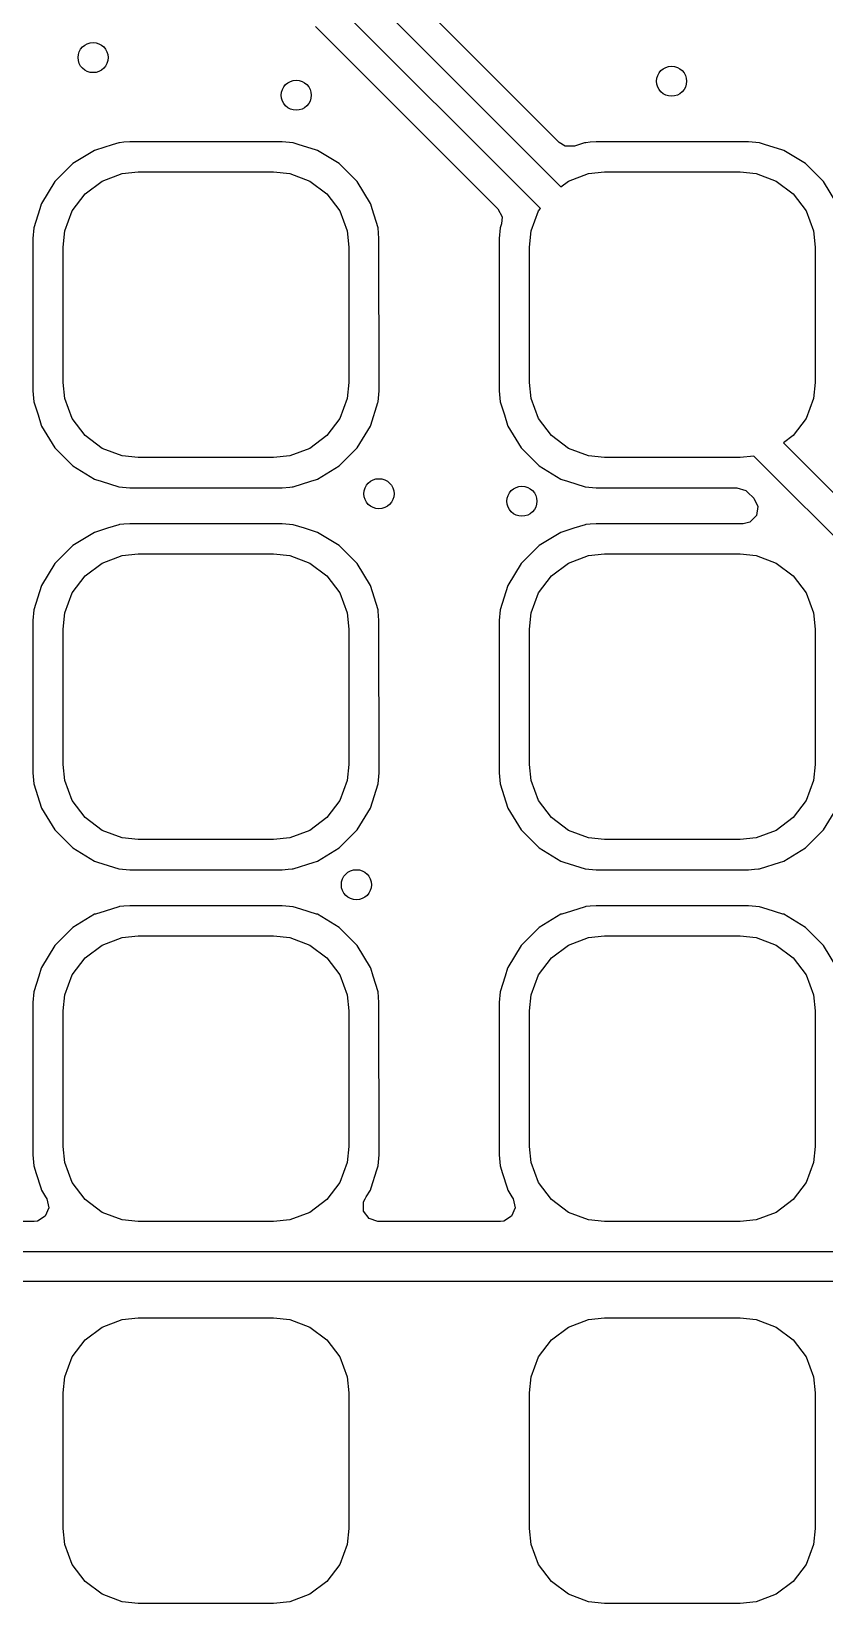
# Model space of a CAD drawing. Extents: x 100.2 to 143.8, y -109.8 to -50.2.
# Drawn here: x 119.29 to 124.56, y -80.98 to -70.53 of the extents above; entities that cross this region are included whole.
import ezdxf

# ---------------------------------------------------------------- set-up
doc = ezdxf.new("R2010")
doc.units = 0
doc.layers.add('BLACK', color=7, linetype='CONTINUOUS')

msp = doc.modelspace()

# ---------------------------------------------------------------- linework, layer by layer
at = {"layer": 'BLACK', "linetype": 'CONTINUOUS'}
for p, q in [((121.314, -70.0628), (122.81, -71.5586)), ((122.799, -71.2643), (121.603, -70.0678)), ((122.673, -71.7043), (121.173, -70.2042)), ((121.178, -70.4928), (122.39, -71.705)), ((119.827, -71.2801), (119.715, -71.3151)), ((119.871, -71.2662), (119.827, -71.2801)), ((119.876, -71.2657), (119.871, -71.2662)), ((119.904, -71.2631), (119.876, -71.2657)), ((119.876, -71.2657), (119.876, -71.2657)), ((119.944, -71.2595), (119.904, -71.2631)), ((120.45, -71.2595), (119.944, -71.2595)), ((120.956, -71.2595), (120.45, -71.2595)), ((121.029, -71.2662), (120.956, -71.2595)), ((121.063, -71.2767), (121.029, -71.2662)), ((121.185, -71.3151), (121.063, -71.2767)), ((122.838, -71.2882), (122.799, -71.2643)), ((122.899, -71.2888), (122.838, -71.2882)), ((122.966, -71.2677), (122.899, -71.2888)), ((122.971, -71.2662), (122.966, -71.2677)), ((122.966, -71.2677), (122.966, -71.2677)), ((122.976, -71.2657), (122.971, -71.2662)), ((123.004, -71.2631), (122.976, -71.2657)), ((122.976, -71.2657), (122.976, -71.2657)), ((123.044, -71.2595), (123.004, -71.2631)), ((123.55, -71.2595), (123.044, -71.2595)), ((124.056, -71.2595), (123.55, -71.2595)), ((124.129, -71.2662), (124.056, -71.2595)), ((124.163, -71.2767), (124.129, -71.2662)), ((124.285, -71.3151), (124.163, -71.2767)), ((119.709, -71.3168), (119.564, -71.4046)), ((119.715, -71.3151), (119.709, -71.3168)), ((119.715, -71.3151), (119.715, -71.3151)), ((121.191, -71.3168), (121.185, -71.3151)), ((121.185, -71.3151), (121.185, -71.3151)), ((121.336, -71.4046), (121.191, -71.3168)), ((124.291, -71.3168), (124.285, -71.3151)), ((124.285, -71.3151), (124.285, -71.3151)), ((124.436, -71.4046), (124.291, -71.3168)), ((119.564, -71.4046), (119.445, -71.5245)), ((119.76, -71.5214), (119.892, -71.4717)), ((119.892, -71.4717), (120, -71.46)), ((120, -71.46), (120.9, -71.46)), ((120.9, -71.46), (121.008, -71.4717)), ((121.008, -71.4717), (121.14, -71.5214)), ((121.455, -71.5245), (121.336, -71.4046)), ((122.86, -71.5214), (122.992, -71.4717)), ((122.992, -71.4717), (123.1, -71.46)), ((123.1, -71.46), (124, -71.46)), ((124, -71.46), (124.108, -71.4717)), ((124.108, -71.4717), (124.24, -71.5214)), ((124.555, -71.5245), (124.436, -71.4046)), ((119.445, -71.5245), (119.357, -71.6694)), ((119.561, -71.7197), (119.646, -71.6064)), ((119.646, -71.6064), (119.76, -71.5214)), ((121.14, -71.5214), (121.254, -71.6064)), ((121.254, -71.6064), (121.339, -71.7197)), ((121.543, -71.6694), (121.455, -71.5245)), ((122.81, -71.5586), (122.86, -71.5214)), ((124.24, -71.5214), (124.354, -71.6064)), ((124.354, -71.6064), (124.439, -71.7197)), ((124.643, -71.6694), (124.555, -71.5245)), ((119.346, -71.705), (119.306, -71.8312)), ((119.355, -71.6751), (119.346, -71.705)), ((119.357, -71.6694), (119.355, -71.6751)), ((119.355, -71.6751), (119.355, -71.6751)), ((121.545, -71.6751), (121.543, -71.6694)), ((121.554, -71.705), (121.545, -71.6751)), ((121.545, -71.6751), (121.545, -71.6751)), ((121.594, -71.8312), (121.554, -71.705)), ((122.39, -71.705), (122.418, -71.7595)), ((122.661, -71.7197), (122.673, -71.7043)), ((119.512, -71.8524), (119.561, -71.7197)), ((121.339, -71.7197), (121.388, -71.8524)), ((122.414, -71.8046), (122.408, -71.8261)), ((122.418, -71.7595), (122.414, -71.8046)), ((122.612, -71.8524), (122.661, -71.7197)), ((124.439, -71.7197), (124.488, -71.8524)), ((119.306, -71.8312), (119.3, -71.9037)), ((119.3, -71.9037), (119.3, -72.9163)), ((119.5, -71.9597), (119.512, -71.8524)), ((121.388, -71.8524), (121.4, -71.9597)), ((121.6, -71.9037), (121.594, -71.8312)), ((121.601, -72.9163), (121.6, -71.9037)), ((122.406, -71.8312), (122.4, -71.9037)), ((122.4, -71.9037), (122.4, -72.9163)), ((122.408, -71.8262), (122.406, -71.8312)), ((122.408, -71.8261), (122.408, -71.8262)), ((122.6, -71.9597), (122.612, -71.8524)), ((124.488, -71.8524), (124.5, -71.9597)), ((119.5, -72.8603), (119.5, -71.9597)), ((121.4, -71.9597), (121.4, -72.8603)), ((122.6, -72.8603), (122.6, -71.9597)), ((124.5, -71.9597), (124.5, -72.8603)), ((119.512, -72.9676), (119.5, -72.8603)), ((121.4, -72.8603), (121.388, -72.9676)), ((122.612, -72.9676), (122.6, -72.8603)), ((124.5, -72.8603), (124.488, -72.9676)), ((119.3, -72.9163), (119.306, -72.9888)), ((119.561, -73.1003), (119.512, -72.9676)), ((121.388, -72.9676), (121.339, -73.1003)), ((121.594, -72.9888), (121.601, -72.9163)), ((122.4, -72.9163), (122.406, -72.9888)), ((122.661, -73.1003), (122.612, -72.9676)), ((124.488, -72.9676), (124.439, -73.1003)), ((119.306, -72.9888), (119.334, -73.0765)), ((121.545, -73.1449), (121.592, -72.9938)), ((121.592, -72.9938), (121.594, -72.9888)), ((122.406, -72.9888), (122.434, -73.0765)), ((119.334, -73.0765), (119.355, -73.1449)), ((119.355, -73.1449), (119.355, -73.1449)), ((119.355, -73.1449), (119.357, -73.1506)), ((119.357, -73.1506), (119.445, -73.2955)), ((119.646, -73.2136), (119.561, -73.1003)), ((121.339, -73.1003), (121.254, -73.2136)), ((121.455, -73.2955), (121.543, -73.1506)), ((121.543, -73.1506), (121.545, -73.1449)), ((121.545, -73.1449), (121.545, -73.1449)), ((122.434, -73.0765), (122.455, -73.1449)), ((122.455, -73.1449), (122.455, -73.1449)), ((122.455, -73.1449), (122.457, -73.1506)), ((122.457, -73.1506), (122.545, -73.2955)), ((122.746, -73.2136), (122.661, -73.1003)), ((124.439, -73.1003), (124.354, -73.2136)), ((119.76, -73.2986), (119.646, -73.2136)), ((121.254, -73.2136), (121.14, -73.2986)), ((122.86, -73.2986), (122.746, -73.2136)), ((124.354, -73.2136), (124.289, -73.2623)), ((124.289, -73.2623), (125.671, -74.6448)), ((119.445, -73.2955), (119.564, -73.4154)), ((119.892, -73.3483), (119.76, -73.2986)), ((120, -73.36), (119.892, -73.3483)), ((120.9, -73.36), (120, -73.36)), ((121.008, -73.3483), (120.9, -73.36)), ((121.14, -73.2986), (121.008, -73.3483)), ((121.336, -73.4154), (121.455, -73.2955)), ((122.545, -73.2955), (122.664, -73.4154)), ((122.992, -73.3483), (122.86, -73.2986)), ((123.1, -73.36), (122.992, -73.3483)), ((124, -73.36), (123.1, -73.36)), ((124.093, -73.3499), (124, -73.36)), ((125.5, -74.7569), (124.093, -73.3499)), ((119.564, -73.4154), (119.709, -73.5032)), ((121.191, -73.5032), (121.336, -73.4154)), ((122.664, -73.4154), (122.809, -73.5032)), ((119.709, -73.5032), (119.715, -73.5049)), ((119.715, -73.5049), (119.715, -73.5049)), ((119.715, -73.5049), (119.753, -73.5168)), ((119.753, -73.5168), (119.871, -73.5538)), ((119.871, -73.5538), (119.944, -73.5605)), ((119.944, -73.5605), (120.45, -73.5605)), ((120.45, -73.5605), (120.956, -73.5605)), ((120.956, -73.5605), (121.007, -73.5558)), ((121.007, -73.5558), (121.024, -73.5543)), ((121.024, -73.5543), (121.029, -73.5538)), ((121.024, -73.5543), (121.024, -73.5543)), ((121.029, -73.5538), (121.147, -73.5168)), ((121.147, -73.5168), (121.185, -73.5049)), ((121.185, -73.5049), (121.191, -73.5032)), ((121.185, -73.5049), (121.185, -73.5049)), ((122.809, -73.5032), (122.815, -73.5049)), ((122.815, -73.5049), (122.815, -73.5049)), ((122.815, -73.5049), (122.853, -73.5168)), ((122.853, -73.5168), (122.971, -73.5538)), ((122.971, -73.5538), (123.044, -73.5605)), ((123.044, -73.5605), (123.095, -73.5605)), ((123.095, -73.5605), (123.98, -73.5605)), ((123.98, -73.5605), (124.038, -73.5794)), ((124.038, -73.5794), (124.05, -73.5895)), ((124.05, -73.5895), (124.091, -73.6305)), ((124.091, -73.6305), (124.118, -73.685)), ((124.118, -73.685), (124.109, -73.7454)), ((119.904, -73.8031), (119.876, -73.8057)), ((119.944, -73.7995), (119.904, -73.8031)), ((120.45, -73.7995), (119.944, -73.7995)), ((120.956, -73.7995), (120.45, -73.7995)), ((121.029, -73.8062), (120.956, -73.7995)), ((123.004, -73.8031), (122.976, -73.8057)), ((123.044, -73.7995), (123.004, -73.8031)), ((123.104, -73.7995), (123.044, -73.7995)), ((124.021, -73.7995), (123.104, -73.7995)), ((124.065, -73.7887), (124.021, -73.7995)), ((124.109, -73.7454), (124.065, -73.7887)), ((119.709, -73.8568), (119.564, -73.9446)), ((119.715, -73.8551), (119.709, -73.8568)), ((119.795, -73.8301), (119.715, -73.8551)), ((119.715, -73.8551), (119.715, -73.8551)), ((119.871, -73.8062), (119.795, -73.8301)), ((119.876, -73.8057), (119.871, -73.8062)), ((119.876, -73.8057), (119.876, -73.8057)), ((121.105, -73.8301), (121.029, -73.8062)), ((121.185, -73.8551), (121.105, -73.8301)), ((121.191, -73.8568), (121.185, -73.8551)), ((121.185, -73.8551), (121.185, -73.8551)), ((121.336, -73.9446), (121.191, -73.8568)), ((122.809, -73.8568), (122.664, -73.9446)), ((122.815, -73.8551), (122.809, -73.8568)), ((122.895, -73.8301), (122.815, -73.8551)), ((122.815, -73.8551), (122.815, -73.8551)), ((122.971, -73.8062), (122.895, -73.8301)), ((122.976, -73.8057), (122.971, -73.8062)), ((122.976, -73.8057), (122.976, -73.8057)), ((119.564, -73.9446), (119.445, -74.0645)), ((119.76, -74.0614), (119.892, -74.0117)), ((119.892, -74.0117), (120, -74)), ((120, -74), (120.9, -74)), ((120.9, -74), (121.008, -74.0117)), ((121.008, -74.0117), (121.14, -74.0614)), ((121.455, -74.0645), (121.336, -73.9446)), ((122.664, -73.9446), (122.545, -74.0645)), ((122.86, -74.0614), (122.992, -74.0117)), ((122.992, -74.0117), (123.1, -74)), ((123.1, -74), (124, -74)), ((124, -74), (124.108, -74.0117)), ((124.108, -74.0117), (124.24, -74.0614)), ((119.445, -74.0645), (119.357, -74.2094)), ((119.646, -74.1464), (119.76, -74.0614)), ((121.14, -74.0614), (121.254, -74.1464)), ((121.543, -74.2094), (121.455, -74.0645)), ((122.545, -74.0645), (122.457, -74.2094)), ((122.746, -74.1464), (122.86, -74.0614)), ((124.24, -74.0614), (124.354, -74.1464)), ((119.357, -74.2094), (119.306, -74.3712)), ((119.561, -74.2597), (119.646, -74.1464)), ((121.254, -74.1464), (121.339, -74.2597)), ((121.594, -74.3712), (121.543, -74.2094)), ((122.457, -74.2094), (122.406, -74.3712)), ((122.661, -74.2597), (122.746, -74.1464)), ((124.354, -74.1464), (124.439, -74.2597)), ((119.512, -74.3924), (119.561, -74.2597)), ((121.339, -74.2597), (121.388, -74.3924)), ((122.612, -74.3924), (122.661, -74.2597)), ((124.439, -74.2597), (124.488, -74.3924)), ((119.306, -74.3712), (119.3, -74.4437)), ((119.5, -74.4997), (119.512, -74.3924)), ((121.388, -74.3924), (121.4, -74.4997)), ((121.594, -74.3764), (121.594, -74.3712)), ((121.595, -74.3804), (121.594, -74.3764)), ((121.594, -74.3764), (121.594, -74.3764)), ((121.6, -74.4437), (121.595, -74.3804)), ((122.406, -74.3712), (122.4, -74.4437)), ((122.6, -74.4997), (122.612, -74.3924)), ((124.488, -74.3924), (124.5, -74.4997)), ((119.3, -74.4437), (119.3, -75.4563)), ((119.5, -75.4003), (119.5, -74.4997)), ((121.4, -74.4997), (121.4, -75.4003)), ((121.601, -75.4563), (121.6, -74.4437)), ((122.4, -74.4437), (122.4, -75.4563)), ((122.6, -75.4003), (122.6, -74.4997)), ((124.5, -74.4997), (124.5, -75.4003)), ((119.3, -75.4563), (119.306, -75.5288)), ((119.512, -75.5076), (119.5, -75.4003)), ((121.4, -75.4003), (121.388, -75.5076)), ((121.594, -75.5288), (121.601, -75.4563)), ((122.4, -75.4563), (122.406, -75.5288)), ((122.612, -75.5076), (122.6, -75.4003)), ((124.5, -75.4003), (124.488, -75.5076)), ((119.306, -75.5288), (119.357, -75.6906)), ((119.561, -75.6403), (119.512, -75.5076)), ((121.388, -75.5076), (121.339, -75.6403)), ((121.543, -75.6906), (121.594, -75.5288)), ((122.406, -75.5288), (122.457, -75.6906)), ((122.661, -75.6403), (122.612, -75.5076)), ((124.488, -75.5076), (124.439, -75.6403)), ((119.646, -75.7536), (119.561, -75.6403)), ((121.339, -75.6403), (121.254, -75.7536)), ((122.746, -75.7536), (122.661, -75.6403)), ((124.439, -75.6403), (124.354, -75.7536)), ((119.357, -75.6906), (119.445, -75.8355)), ((119.76, -75.8386), (119.646, -75.7536)), ((121.254, -75.7536), (121.14, -75.8386)), ((121.455, -75.8355), (121.543, -75.6906)), ((122.457, -75.6906), (122.545, -75.8355)), ((122.86, -75.8386), (122.746, -75.7536)), ((124.354, -75.7536), (124.24, -75.8386)), ((124.555, -75.8355), (124.643, -75.6906)), ((119.445, -75.8355), (119.564, -75.9554)), ((119.892, -75.8883), (119.76, -75.8386)), ((120, -75.9), (119.892, -75.8883)), ((121.008, -75.8883), (120.9, -75.9)), ((121.14, -75.8386), (121.008, -75.8883)), ((121.336, -75.9554), (121.455, -75.8355)), ((122.545, -75.8355), (122.664, -75.9554)), ((122.992, -75.8883), (122.86, -75.8386)), ((123.1, -75.9), (122.992, -75.8883)), ((124.108, -75.8883), (124, -75.9)), ((124.24, -75.8386), (124.108, -75.8883)), ((124.436, -75.9554), (124.555, -75.8355)), ((119.564, -75.9554), (119.709, -76.0432)), ((120.9, -75.9), (120, -75.9)), ((121.191, -76.0432), (121.336, -75.9554)), ((122.664, -75.9554), (122.809, -76.0432)), ((124, -75.9), (123.1, -75.9)), ((124.291, -76.0432), (124.436, -75.9554)), ((119.709, -76.0432), (119.715, -76.0449)), ((119.715, -76.0449), (119.715, -76.0449)), ((119.715, -76.0449), (119.73, -76.0497)), ((119.73, -76.0497), (119.871, -76.0938)), ((119.871, -76.0938), (119.944, -76.1005)), ((119.944, -76.1005), (120.45, -76.1005)), ((120.45, -76.1005), (120.956, -76.1005)), ((120.956, -76.1005), (120.996, -76.0969)), ((120.996, -76.0969), (121.024, -76.0943)), ((121.024, -76.0943), (121.029, -76.0938)), ((121.024, -76.0943), (121.024, -76.0943)), ((121.029, -76.0938), (121.17, -76.0497)), ((121.17, -76.0497), (121.185, -76.0449)), ((121.185, -76.0449), (121.191, -76.0432)), ((121.185, -76.0449), (121.185, -76.0449)), ((122.809, -76.0432), (122.815, -76.0449)), ((122.815, -76.0449), (122.815, -76.0449)), ((122.815, -76.0449), (122.83, -76.0497)), ((122.83, -76.0497), (122.971, -76.0938)), ((122.971, -76.0938), (123.044, -76.1005)), ((123.044, -76.1005), (123.55, -76.1005)), ((123.55, -76.1005), (124.056, -76.1005)), ((124.056, -76.1005), (124.096, -76.0969)), ((124.096, -76.0969), (124.124, -76.0943)), ((124.124, -76.0943), (124.129, -76.0938)), ((124.124, -76.0943), (124.124, -76.0943)), ((124.129, -76.0938), (124.27, -76.0497)), ((124.27, -76.0497), (124.285, -76.0449)), ((124.285, -76.0449), (124.291, -76.0432)), ((124.285, -76.0449), (124.285, -76.0449)), ((119.709, -76.3968), (119.564, -76.4846)), ((119.715, -76.3951), (119.709, -76.3968)), ((119.78, -76.3748), (119.715, -76.3951)), ((119.715, -76.3951), (119.715, -76.3951)), ((119.871, -76.3462), (119.78, -76.3748)), ((119.876, -76.3457), (119.871, -76.3462)), ((119.904, -76.3431), (119.876, -76.3457)), ((119.876, -76.3457), (119.876, -76.3457)), ((119.944, -76.3395), (119.904, -76.3431)), ((120.45, -76.3395), (119.944, -76.3395)), ((120.956, -76.3395), (120.45, -76.3395)), ((121.029, -76.3462), (120.956, -76.3395)), ((121.08, -76.3623), (121.029, -76.3462)), ((121.185, -76.3951), (121.08, -76.3623)), ((121.191, -76.3968), (121.185, -76.3951)), ((121.185, -76.3951), (121.185, -76.3951)), ((121.336, -76.4846), (121.191, -76.3968)), ((122.809, -76.3968), (122.664, -76.4846)), ((122.815, -76.3951), (122.809, -76.3968)), ((122.88, -76.3748), (122.815, -76.3951)), ((122.815, -76.3951), (122.815, -76.3951)), ((122.971, -76.3462), (122.88, -76.3748)), ((122.976, -76.3457), (122.971, -76.3462)), ((123.004, -76.3431), (122.976, -76.3457)), ((122.976, -76.3457), (122.976, -76.3457)), ((123.044, -76.3395), (123.004, -76.3431)), ((123.55, -76.3395), (123.044, -76.3395)), ((124.056, -76.3395), (123.55, -76.3395)), ((124.129, -76.3462), (124.056, -76.3395)), ((124.18, -76.3623), (124.129, -76.3462)), ((124.285, -76.3951), (124.18, -76.3623)), ((124.291, -76.3968), (124.285, -76.3951)), ((124.285, -76.3951), (124.285, -76.3951)), ((124.436, -76.4846), (124.291, -76.3968)), ((119.564, -76.4846), (119.445, -76.6045)), ((121.455, -76.6045), (121.336, -76.4846)), ((122.664, -76.4846), (122.545, -76.6045)), ((124.555, -76.6045), (124.436, -76.4846)), ((119.445, -76.6045), (119.357, -76.7494)), ((119.646, -76.6864), (119.76, -76.6014)), ((119.76, -76.6014), (119.892, -76.5517)), ((119.892, -76.5517), (120, -76.54)), ((120, -76.54), (120.9, -76.54)), ((120.9, -76.54), (121.008, -76.5517)), ((121.008, -76.5517), (121.14, -76.6014)), ((121.14, -76.6014), (121.254, -76.6864)), ((121.543, -76.7494), (121.455, -76.6045)), ((122.545, -76.6045), (122.457, -76.7494)), ((122.746, -76.6864), (122.86, -76.6014)), ((122.86, -76.6014), (122.992, -76.5517)), ((122.992, -76.5517), (123.1, -76.54)), ((123.1, -76.54), (124, -76.54)), ((124, -76.54), (124.108, -76.5517)), ((124.108, -76.5517), (124.24, -76.6014)), ((124.24, -76.6014), (124.354, -76.6864)), ((124.643, -76.7494), (124.555, -76.6045)), ((119.561, -76.7997), (119.646, -76.6864)), ((121.254, -76.6864), (121.339, -76.7997)), ((122.661, -76.7997), (122.746, -76.6864)), ((124.354, -76.6864), (124.439, -76.7997)), ((119.339, -76.8076), (119.306, -76.9112)), ((119.355, -76.7551), (119.339, -76.8076)), ((119.357, -76.7494), (119.355, -76.7551)), ((119.355, -76.7551), (119.355, -76.7551)), ((119.512, -76.9324), (119.561, -76.7997)), ((121.339, -76.7997), (121.388, -76.9324)), ((121.545, -76.7551), (121.543, -76.7494)), ((121.561, -76.8076), (121.545, -76.7551)), ((121.545, -76.7551), (121.545, -76.7551)), ((121.594, -76.9112), (121.561, -76.8076)), ((122.439, -76.8076), (122.406, -76.9112)), ((122.455, -76.7551), (122.439, -76.8076)), ((122.457, -76.7494), (122.455, -76.7551)), ((122.455, -76.7551), (122.455, -76.7551)), ((122.612, -76.9324), (122.661, -76.7997)), ((124.439, -76.7997), (124.488, -76.9324)), ((119.306, -76.9112), (119.3, -76.9837)), ((119.5, -77.0397), (119.512, -76.9324)), ((121.388, -76.9324), (121.4, -77.0397)), ((121.6, -76.9837), (121.594, -76.9112)), ((122.406, -76.9112), (122.4, -76.9837)), ((122.6, -77.0397), (122.612, -76.9324)), ((124.488, -76.9324), (124.5, -77.0397)), ((119.3, -76.9837), (119.3, -77.9963)), ((119.5, -77.9403), (119.5, -77.0397)), ((121.4, -77.0397), (121.4, -77.9403)), ((121.601, -77.9963), (121.6, -76.9837)), ((122.4, -76.9837), (122.4, -77.9963)), ((122.6, -77.9403), (122.6, -77.0397)), ((124.5, -77.0397), (124.5, -77.9403)), ((119.512, -78.0476), (119.5, -77.9403)), ((121.4, -77.9403), (121.388, -78.0476)), ((122.612, -78.0476), (122.6, -77.9403)), ((124.5, -77.9403), (124.488, -78.0476)), ((119.3, -77.9963), (119.306, -78.0688)), ((119.306, -78.0688), (119.322, -78.1201)), ((119.561, -78.1803), (119.512, -78.0476)), ((121.388, -78.0476), (121.339, -78.1803)), ((121.586, -78.0952), (121.594, -78.0688)), ((121.594, -78.0688), (121.601, -77.9963)), ((122.4, -77.9963), (122.406, -78.0688)), ((122.406, -78.0688), (122.422, -78.1201)), ((122.661, -78.1803), (122.612, -78.0476)), ((124.488, -78.0476), (124.439, -78.1803)), ((119.322, -78.1201), (119.352, -78.2148)), ((119.646, -78.2936), (119.561, -78.1803)), ((121.339, -78.1803), (121.254, -78.2936)), ((121.548, -78.2148), (121.586, -78.0952)), ((122.422, -78.1201), (122.452, -78.2148)), ((122.746, -78.2936), (122.661, -78.1803)), ((124.439, -78.1803), (124.354, -78.2936)), ((119.352, -78.2148), (119.357, -78.2306)), ((119.357, -78.2306), (119.384, -78.2754)), ((119.384, -78.2754), (119.392, -78.2887)), ((119.392, -78.2887), (119.406, -78.3483)), ((119.76, -78.3786), (119.646, -78.2936)), ((121.254, -78.2936), (121.14, -78.3786)), ((121.498, -78.3094), (121.508, -78.2887)), ((121.508, -78.2887), (121.516, -78.2754)), ((121.516, -78.2754), (121.543, -78.2306)), ((121.543, -78.2306), (121.548, -78.2148)), ((122.452, -78.2148), (122.457, -78.2306)), ((122.457, -78.2306), (122.484, -78.2754)), ((122.484, -78.2754), (122.492, -78.2887)), ((122.492, -78.2887), (122.506, -78.3483)), ((122.86, -78.3786), (122.746, -78.2936)), ((124.354, -78.2936), (124.24, -78.3786)), ((119.382, -78.4047), (119.33, -78.4364)), ((119.406, -78.3483), (119.382, -78.4047)), ((119.892, -78.4283), (119.76, -78.3786)), ((121.14, -78.3786), (121.008, -78.4283)), ((121.498, -78.3706), (121.498, -78.3094)), ((121.534, -78.4201), (121.498, -78.3706)), ((122.482, -78.4047), (122.43, -78.4364)), ((122.506, -78.3483), (122.482, -78.4047)), ((122.992, -78.4283), (122.86, -78.3786)), ((124.24, -78.3786), (124.108, -78.4283)), ((119.307, -78.439), (118.955, -78.439)), ((119.33, -78.4364), (119.307, -78.439)), ((120, -78.44), (119.892, -78.4283)), ((120.9, -78.44), (120, -78.44)), ((121.008, -78.4283), (120.9, -78.44)), ((121.593, -78.439), (121.534, -78.4201)), ((122.407, -78.439), (121.593, -78.439)), ((122.43, -78.4364), (122.407, -78.439)), ((123.1, -78.44), (122.992, -78.4283)), ((124, -78.44), (123.1, -78.44)), ((124.108, -78.4283), (124, -78.44)), ((118.831, -78.6395), (125.24, -78.6395)), ((125.198, -78.8395), (118.79, -78.8395)), ((119.76, -79.1414), (119.892, -79.0917)), ((119.892, -79.0917), (120, -79.08)), ((120, -79.08), (120.9, -79.08)), ((120.9, -79.08), (121.008, -79.0917)), ((121.008, -79.0917), (121.14, -79.1414)), ((122.86, -79.1414), (122.992, -79.0917)), ((122.992, -79.0917), (123.1, -79.08)), ((123.1, -79.08), (124, -79.08)), ((124, -79.08), (124.108, -79.0917)), ((124.108, -79.0917), (124.24, -79.1414)), ((119.561, -79.3397), (119.646, -79.2264)), ((119.646, -79.2264), (119.76, -79.1414)), ((121.14, -79.1414), (121.254, -79.2264)), ((121.254, -79.2264), (121.339, -79.3397)), ((122.661, -79.3397), (122.746, -79.2264)), ((122.746, -79.2264), (122.86, -79.1414)), ((124.24, -79.1414), (124.354, -79.2264)), ((124.354, -79.2264), (124.439, -79.3397)), ((119.512, -79.4724), (119.561, -79.3397)), ((121.339, -79.3397), (121.388, -79.4724)), ((122.612, -79.4724), (122.661, -79.3397)), ((124.439, -79.3397), (124.488, -79.4724)), ((119.5, -79.5797), (119.512, -79.4724)), ((121.388, -79.4724), (121.4, -79.5797)), ((122.6, -79.5797), (122.612, -79.4724)), ((124.488, -79.4724), (124.5, -79.5797)), ((119.5, -80.4803), (119.5, -79.5797)), ((121.4, -79.5797), (121.4, -80.4803)), ((122.6, -80.4803), (122.6, -79.5797)), ((124.5, -79.5797), (124.5, -80.4803)), ((119.512, -80.5876), (119.5, -80.4803)), ((121.4, -80.4803), (121.388, -80.5876)), ((122.612, -80.5876), (122.6, -80.4803)), ((124.5, -80.4803), (124.488, -80.5876)), ((119.561, -80.7203), (119.512, -80.5876)), ((121.388, -80.5876), (121.339, -80.7203)), ((122.661, -80.7203), (122.612, -80.5876)), ((124.488, -80.5876), (124.439, -80.7203)), ((119.646, -80.8336), (119.561, -80.7203)), ((121.339, -80.7203), (121.254, -80.8336)), ((122.746, -80.8336), (122.661, -80.7203)), ((124.439, -80.7203), (124.354, -80.8336)), ((119.76, -80.9186), (119.646, -80.8336)), ((121.254, -80.8336), (121.14, -80.9186)), ((122.86, -80.9186), (122.746, -80.8336)), ((124.354, -80.8336), (124.24, -80.9186)), ((119.892, -80.9683), (119.76, -80.9186)), ((120, -80.98), (119.892, -80.9683)), ((120.9, -80.98), (120, -80.98)), ((121.008, -80.9683), (120.9, -80.98)), ((121.14, -80.9186), (121.008, -80.9683)), ((122.992, -80.9683), (122.86, -80.9186)), ((123.1, -80.98), (122.992, -80.9683)), ((124, -80.98), (123.1, -80.98)), ((124.108, -80.9683), (124, -80.98)), ((124.24, -80.9186), (124.108, -80.9683))]:
    msp.add_line(p, q, dxfattribs=at)
at = {"layer": 'BLACK'}
for centre in [(119.7, -70.7), (123.545, -70.857), (121.05, -70.95), (121.6, -73.6), (122.55, -73.65), (121.45, -76.2)]:
    msp.add_circle(centre, 0.1, dxfattribs=at)

doc.saveas('drawing.dxf')
